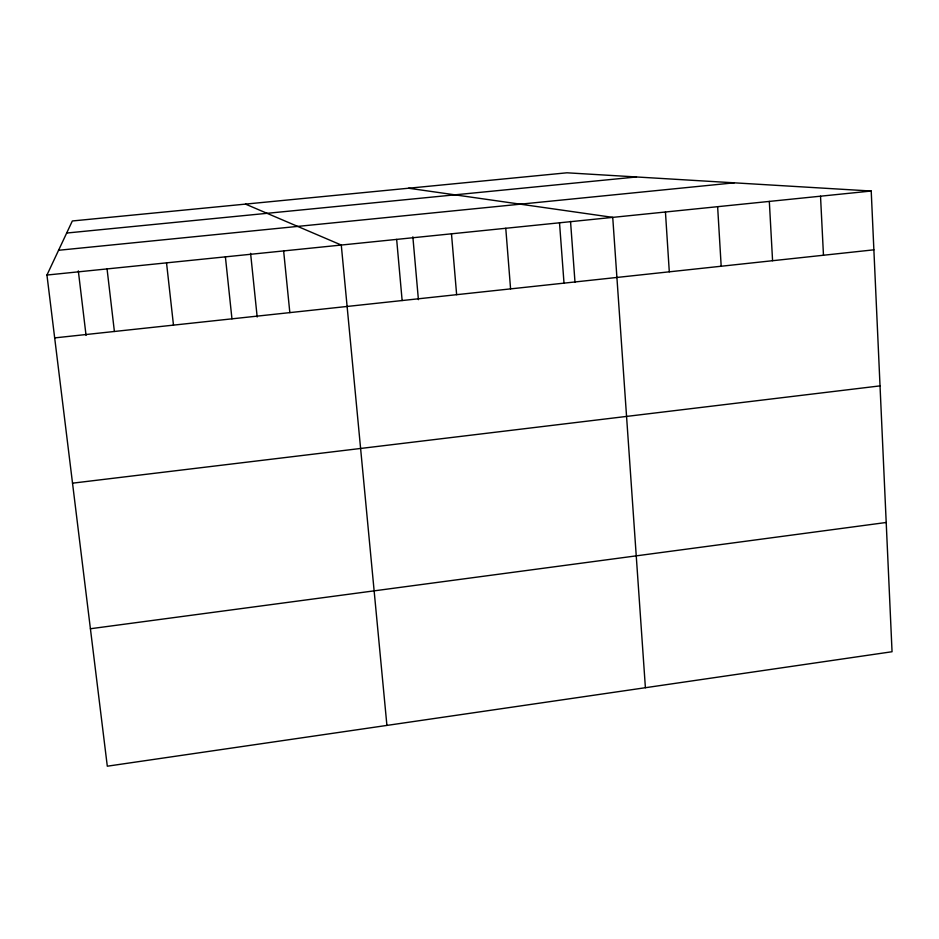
<?xml version="1.0" encoding="UTF-8"?>
<svg xmlns="http://www.w3.org/2000/svg" width="939" height="939" viewBox="0 0 939 939"><rect width="100%" height="100%" fill="white"/><g stroke="black" fill="none" stroke-linecap="round" stroke-linejoin="round"><path stroke-width="1.41" d="M46.95 275.045L72.338 220.97L566.956 172.799L871.216 191.028L892.05 651.736L107.304 766.201L46.95 275.045L871.216 191.028M90.414 628.743L886.205 522.483M72.526 483.174L880.031 385.882M54.673 337.899L873.88 249.821M58.57 250.279L734.228 182.823M66.669 233.036L636.489 176.966M408.571 188.223L612.733 217.367L645.398 687.712M245.49 204.103L341.28 245.044L386.915 725.413M78.324 270.89L86.059 335.423M107.058 268.918L114.394 331.479M166.532 262.85L173.48 325.129M225.395 256.852L231.956 318.837M250.596 253.342L257.18 317.006M283.637 250.913L289.834 312.617M396.657 239.398L402.138 300.539M412.855 236.816L418.407 299.658M451.483 233.811L456.636 294.682M505.769 228.271L510.581 288.883M559.515 222.801L564.01 283.144M570.536 221.428L575.008 282.369M665.446 212.003L669.296 271.817M717.631 206.686L721.187 266.242M769.323 201.416L772.574 260.713M820.522 196.192L823.468 255.244"/></g></svg>
